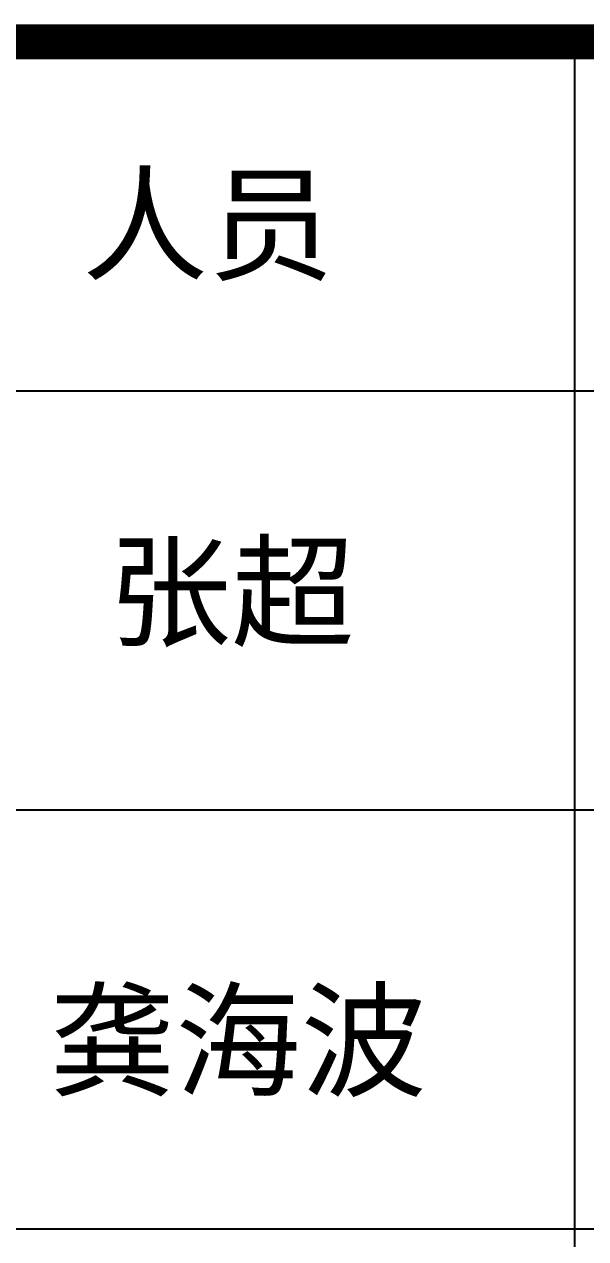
# Model space of a CAD drawing. Header units: millimetres. Extents: x 475841 to 500774, y 3420694 to 3426131.
# Drawn here: x 496129.86 to 496145.88, y 3425571.85 to 3425606.49 of the extents above; entities that cross this region are included whole.
import ezdxf

# ---------------------------------------------------------------- set-up
doc = ezdxf.new("R2010")
doc.units = ezdxf.units.MM
doc.header["$LTSCALE"] = 10
doc.layers.add('图框', color=7, linetype='CONTINUOUS')
doc.styles.add('STYLE-黑体', font='simhei.ttf')

msp = doc.modelspace()

# ---------------------------------------------------------------- linework, layer by layer
at = {"layer": '图框', "color": 0}
for p, q in [((496108.062, 3425596.036), (496164.844, 3425596.036)), ((496108.062, 3425596.036), (496164.844, 3425596.036)), ((496108.062, 3425584.084), (496164.844, 3425584.084)), ((496108.062, 3425572.132), (496164.844, 3425572.132))]:
    msp.add_line(p, q, dxfattribs=at)
for const_width in [0.996, 0.996, 0.996, 0.996, 0.403]:
    msp.add_lwpolyline([(496108.062, 3425605.996), (496164.844, 3425605.996)], dxfattribs=dict(at, const_width=const_width))
msp.add_lwpolyline([(496145.568, 3425538.268), (496145.568, 3425605.996)], dxfattribs=at)

# ---------------------------------------------------------------- texts
at = {"layer": '图框', "color": 0, "style": 'STYLE-黑体', "width": 1}
msp.add_text('人员', height=2.6294, dxfattribs=at).set_placement((496131.51, 3425599.47))
at = {"layer": '图框', "color": 4, "style": 'STYLE-黑体', "width": 1}
for s, height, p in [('张超', 2.5769, (496132.249, 3425589.013)), ('龚海波', 2.6294, (496130.575, 3425576.182))]:
    msp.add_text(s, height=height, dxfattribs=at).set_placement(p)

doc.saveas('drawing.dxf')
